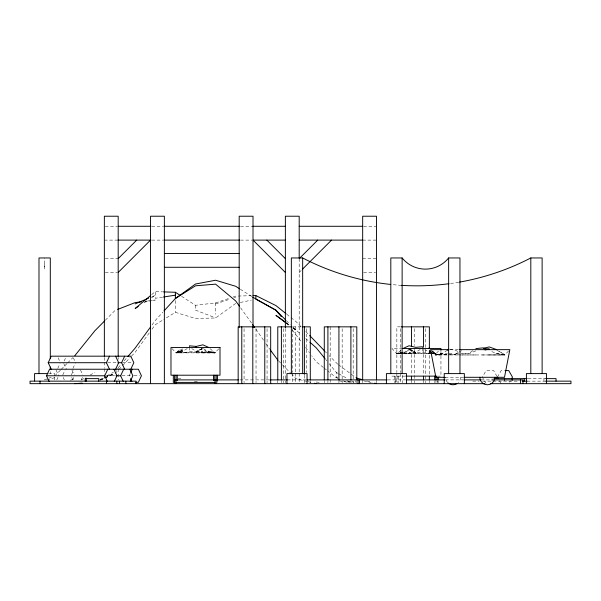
<?xml version="1.0" encoding="UTF-8"?>
<svg xmlns="http://www.w3.org/2000/svg" width="601" height="601" viewBox="0 0 601 601"><rect width="100%" height="100%" fill="white"/><g stroke="black" fill="none" stroke-linecap="round" stroke-linejoin="round"><path stroke-width="0.45" stroke-dasharray="3 2.25" d="M44.647 263.967L44.647 269.113L44.647 257.957M57.756 368.421L60.047 363.522M64.134 361.073L65.667 357.813M56.817 379.855L57.959 377.405M62.782 374.956L65.081 370.058M72.931 368.421L75.223 363.522M71.339 374.956L73.638 370.058M72.729 379.855L73.87 377.405M81.285 379.855L82.427 377.405M130.342 373.326L129.192 375.775L130.725 379.036M497.41 377.127L501.181 370.599L504.532 370.599M509.565 382.206L510.399 380.756M152 324.983L155.268 320.506L162.811 312.257M149.288 332.909L135.15 352.276L130.755 356.934M152 329.183L155.268 324.713L162.999 319.95M115.647 370.727L117.48 368.608M118.089 367.902L121.132 364.364M124.182 360.833L127.232 357.295M115.039 373.567L118.187 370.246M118.81 369.577L121.958 366.249M122.581 365.588L130.124 357.603M218.734 348.88L214.933 352.862L176.048 352.862L170.977 347.551M438.407 351.127L435.868 353.786L432.517 353.786L435.868 353.786L432.517 353.764M508.574 350.976L504.772 354.958L435.597 354.958L430.526 349.647M105.31 320.235L115.039 310.439L116.789 309.755M54.706 375.933L60.543 370.058M61.189 369.412L67.034 363.537M67.68 362.884L72.871 357.663M299.193 272.463L301.176 270.488M202.868 352.434L208.314 351.142L215.353 352.434L215.015 352.862L208.314 352.404L176.048 352.862L182.757 349.932L176.048 352.862L180.743 348.58M151.677 294.633L155.268 291.613L162.578 291.853M400.927 350.391L396.9 353.786L402.768 353.786L396.57 353.358L396.9 353.771L402.768 353.38M409.056 349.707L415.757 352.411L409.056 349.181L409.056 349.707L403.609 353.696L431.683 353.764L396.991 353.786L391.92 348.475L401.167 348.475M235.712 303.422L215.601 317.989L195.49 318.447L175.379 312.332L163.773 319.477M472.844 350.653L469.118 353.208L462.409 353.809L459.434 352.276M403.609 352.81L409.056 349.098L415.757 352.772L422.465 352.637L431.683 353.756M144.435 302.431L148.304 299.891M151.399 297.863L155.268 295.324L151.91 296.759M202.124 348.663L196.166 351.855L189.458 351.713L182.757 352.825L176.048 352.862L182.757 348.625M187.227 348.535L182.757 351.345L176.048 352.862L182.757 350.33L176.048 352.84M420.227 349.459L415.757 352.269L409.056 352.825L415.757 352.772M447.512 350.158L442.298 353.433L435.597 354.958L447.324 354.62M81.255 380.035L86.078 377.323M90.105 375.062L94.928 372.342M99.758 379.637L106.189 376.181M106.993 375.753L113.431 372.297M196.166 351.855L202.124 348.565M455.708 354.004L458.691 352.224M459.434 351.833L461.666 350.661M100.795 379.93L104.146 378.284M104.987 377.871L114.205 373.334M202.026 348.663L196.166 351.487L202.868 348.79L208.314 352.772L215.015 352.862L208.314 351.893L202.868 348.182M99.954 380.095L104.146 378.104M104.987 377.706L114.205 373.326M99.954 380.26L104.146 378.405M104.987 378.029L114.205 373.942M475.819 350.886L469.118 353.583L462.409 353.951M44.211 379.967L51.205 377.278M181.57 296.278L195.49 305.3L215.601 302.904L229.597 298.186M233.09 297.007L235.712 296.12L251.256 295.684M215.601 303.956L230.468 298.975M233.969 297.803L235.712 297.217M46.833 380.012L54.706 377.676M449.007 353.238L455.708 354.5L435.597 354.958L442.298 353.238L447.324 353.238M70.242 380.185L74.817 379.163M240.287 302.461L251.256 300.169M144.293 302.138L155.268 300.027L145.209 301.311M176.048 352.862L182.757 351.713M162.578 297.149L155.268 298.276L155.268 291.613M396.9 353.786L402.768 352.937M435.597 354.943L442.298 354.5M196.166 352.862L215.015 352.817L215.353 352.434L208.314 351.142M489.229 354.958L504.885 354.913L495.93 353.335L490.07 350.841M482.528 354.958L504.885 354.958L497.425 350.27M462.409 354.958L475.819 354.958M403.609 353.786L409.056 353.771M105.28 226.284L117.263 226.284M151.805 226.284L163.014 226.284M240.535 226.284L251.744 226.284M363.597 226.284L376.504 226.284M104.356 240.107L118.187 240.107M151.805 240.107L163.014 240.107M240.535 240.107L251.744 240.107M362.673 240.107L376.504 240.107M105.28 258.64L118.187 258.64M362.673 258.64L376.504 258.64M105.28 272.463L117.263 272.463M363.597 272.463L375.58 272.463M292.882 326.846L301.627 326.846M400.469 326.846L396.848 326.846L396.848 372.485M450.119 349.647L459.449 349.647M107.744 362.711L117.203 362.711M122.747 362.711L131.995 362.711M48.561 373.604L54.706 373.604L54.706 376.346M106.302 375.775L115.332 375.775M122.018 375.775L133.106 375.775M134.038 375.775L139.582 375.775M391.92 376.128L404.871 376.128M437.243 376.128L440.946 376.128L440.946 351.239M445.146 377.3L463.694 377.3M527.994 378.63L545.813 378.63M239.904 379.892L268.887 379.892M287.346 379.892L306.119 379.892M387.54 379.892L405.42 379.892M445.439 379.892L463.363 379.892M481.138 379.892L493.06 379.892M472.777 381.147L479.23 381.147M482.603 381.147L518.851 381.147M527.062 381.147L545.813 381.147M460.734 354.958L449.841 354.582M202.868 352.847L215.015 352.847L209.659 348.362M403.609 353.328L415.757 353.734M455.708 353.779L460.734 353.906M196.166 351.683L202.868 351.908L196.166 351.345L191.696 348.535M316.164 382.041L320.739 382.409M197.316 381.658L192.748 380.936M339.017 380.816L348.159 382.311M449.841 349.369L455.708 350.353L458.691 351.893M429.167 352.637L431.683 353.065M432.517 353.208L435.868 353.786L432.517 350.721M495.93 353.335L504.885 354.921M178.121 378.187L180.863 378.705M342.675 380.854L349.992 382.349M363.703 380.869L371.02 382.461M431.683 352.84L429.167 352.269L424.697 349.459M432.517 353.027L435.868 353.786L432.149 351.435M403.609 352.066L409.056 353.358M307.419 381.515L296.053 378.735L292.161 374.754M308.298 381.733L310.92 382.371M366.88 380.951L372.132 382.431M338.025 378.232L336.275 377.713L327.658 370.877M346.769 380.816L352.021 382.364M338.025 377.984L336.275 377.443L336.275 372.387L329.175 363.695M347.648 380.959L352.021 382.311M431.683 352.194L429.167 351.254L431.683 352.201M195.49 310.139L215.601 317.906M409.799 349.489L415.757 352.607M336.275 372.387L337.89 373.289M338.694 373.739L347.543 378.698M351.562 380.951L353.974 382.304M496.749 350.113L504.885 354.733M240.355 289.269L251.962 296.684M286.369 322.865L290.095 325.547M293.07 327.695L300.906 334.164M337.77 364.183L329.138 355.657M338.513 364.739L350.428 373.574M351.172 374.13L355.642 377.443M286.369 323.165L290.095 325.952M293.07 328.184L296.053 330.415L292.807 327.154M323.346 367.459L316.164 361.764L311.694 355.732M324.067 368.03L326.936 370.314M286.715 314.195L290.306 317.065M291.027 317.636L296.053 321.648L301.244 326.944M305.759 338.491L309.23 341.578M286.324 320.633L290.215 324.548M305.781 331.572L309.027 334.885M278.533 360.81L281.779 364.131M282.425 364.792L291.508 374.085M325.246 351.608L326.546 352.96M285.993 322.399L288.953 325.99M292.507 330.295L301.078 341.391M325.629 359.353L326.809 360.803M305.548 347.431L309.462 352.712M240.61 307.802L251.481 322.977M255.831 329.055L263.764 340.542M265.882 343.607L269.586 348.963M496.989 376.399L493.639 370.599L486.096 370.599L482.325 377.127L486.096 383.663M499.506 380.756L501.181 383.663M80.519 370.058L82.81 374.956M73.314 357.813L75.606 362.711M71.962 370.058L74.254 374.956M71.722 377.405L72.871 379.855M63.751 363.522L66.433 369.239M58.139 357.813L59.664 361.073M63.165 377.405L64.315 379.855M56.051 370.058L58.725 375.775M543.95 378.63L543.95 381.147M492.061 378.63L492.061 381.147M438.595 381.342L438.595 382.627M437.34 381.342L437.34 382.627M437.175 380.643L437.175 382.153M435.913 379.892L435.913 382.627M434.658 381.342L434.658 382.627M429.369 350.128L429.369 375.279M429.369 380.869L429.369 382.732M425.748 328.709L425.748 382.732M423.465 349.196L423.465 375.279M423.465 380.869L423.465 382.732M422.465 348.054L422.465 352.261M414.72 328.709L414.72 345.47M414.72 349.196L414.72 382.732M411.497 349.196L411.497 375.279M411.497 380.869L411.497 382.732M402.745 375.279L402.745 382.732M400.469 328.709L400.469 372.485M400.469 373.416L400.469 382.732M398.373 376.128L398.373 382.627M397.118 376.128L397.118 382.627M396.848 373.416L396.78 383.663M395.691 376.128L395.691 382.627M395.526 379.892L395.526 382.153M394.436 376.128L394.436 382.627M376.504 380.854L376.504 382.724M362.673 380.854L362.673 382.724M356.806 380.869L356.806 382.732M355.296 380.643L355.379 382.153M353.178 328.709L353.178 382.732M350.901 380.869L350.901 382.732M342.157 328.709L342.157 382.732M338.926 380.869L338.926 382.732M330.182 326.846L330.182 382.732M327.906 380.869L327.906 382.732M324.277 380.869L324.277 382.732M310.296 380.869L310.296 382.732M306.668 328.709L306.668 372.485M304.391 375.279L304.391 382.732M299.193 258.64L299.193 372.432M299.193 373.371L299.193 382.724M295.647 326.846L295.647 372.485M295.647 373.416L295.647 382.732M292.417 328.709L292.417 372.485M292.417 373.416L292.417 382.732M285.37 328.469L285.37 382.724M283.672 328.709L283.672 382.732M281.396 380.869L281.396 382.732M277.767 380.869L277.767 382.732M267.062 328.709L267.062 382.732M256.034 328.709L256.034 382.732M244.066 328.709L244.066 382.732M217.487 380.418L217.487 382.439M215.601 302.904L215.601 314.24M195.49 305.3L195.49 309.042M189.458 347.13L189.458 351.337M175.379 300.523L175.379 312.332M118.187 357.467L118.187 359.338M118.187 368.691L118.187 379.915M104.356 357.467L104.356 361.209M104.356 362.148L104.356 367.759M104.356 368.691L104.356 374.303M104.356 375.242L104.356 379.915M54.706 377.263L54.706 380.005M50.304 371.741L50.304 373.604M458.743 282.23A247.409 247.409 0 0 1 449.871 283.597M401.476 285.355A247.409 247.409 0 0 1 392.528 284.641M460.569 377.3A7.543 7.543 0 0 1 458.413 382.514M447.745 382.612A7.543 7.543 0 0 1 445.491 377.3M402.73 352.224L396.57 353.358L402.73 352.224M215.015 352.862L208.314 351.953L215.015 352.862M435.868 353.764L429.167 350.856L435.868 353.786"/><path stroke-width="0.9" d="M51.258 369.239L48.2 362.711L51.258 356.175L130.785 356.175L133.843 362.711L130.785 369.239M49.169 381.485L46.495 375.775L49.552 369.239L138.373 369.239L141.43 375.775L138.373 382.304L135.601 382.304M109.487 369.239L106.43 362.711L109.487 356.175M107.406 381.485L104.724 375.775L107.782 369.239M115.61 369.239L118.667 362.711L115.61 356.175M124.662 369.239L121.605 362.711L124.662 356.175M114.288 381.485L116.962 375.775L113.905 369.239M123.31 381.485L120.636 375.775L123.693 369.239M130.725 372.507L132.25 369.239M130.192 381.485L132.874 375.775L129.816 369.239M496.576 378.577L497.41 377.127L498.252 378.577M511.654 378.577L512.495 377.127L508.724 370.599L505.373 370.599M150.37 327.222L135.15 348.099L127.84 356.588M74.817 355.702L94.928 330.693L104.657 320.889M164.065 310.882L175.379 298.502L195.49 284.025L215.601 280.231L235.712 286.301L239.581 288.773M118.187 258.64L136.712 240.107M118.187 272.463L150.535 240.107M299.854 257.979L317.726 240.107M302.498 269.165L331.549 240.107M150.235 295.842L135.15 308.516L138.245 306.487M175.379 298.502L195.49 285.806L215.601 284.153L235.712 300.973L239.521 306.285M447.512 350.158L449.007 349.226M403.609 348.182L409.056 345.755L415.757 347.348L422.465 346.739L422.465 347.438M135.15 303.896L148.56 298.186M117.661 309.417L135.15 302.596L141.551 301.777M485.037 350.015L489.229 348.835M189.458 346.514L189.458 345.815L196.166 346.424L202.868 344.831L208.314 347.265M483.362 348.325L489.229 346.927L495.93 349.361M163.495 297.007L175.379 295.174M475.819 348.61L482.528 347.911L489.229 349.354M74.817 383.663L82.127 383.137M253.089 295.632L255.831 295.557L275.942 305.601L285.993 313.624M118.187 226.284L150.874 226.284M163.945 226.284L239.604 226.284M252.675 226.284L285.37 226.284M299.193 226.284L362.673 226.284M118.187 240.107L150.874 240.107M163.945 240.107L239.604 240.107M285.37 240.107L253.013 240.107L285.37 272.463M299.193 240.107L362.673 240.107M164.366 253.464L239.183 253.464M390.74 284.453A247.409 247.409 0 0 1 302.664 257.957L291.35 257.957L291.35 373.604M459.953 373.604L459.953 257.957L448.639 257.957A29.81 29.81 0 0 1 402.129 257.957L390.815 257.957L390.815 373.604M459.63 282.079A247.409 247.409 0 0 0 530.811 257.957L542.125 257.957L542.125 373.604M164.366 267.287L239.183 267.287M291.958 326.846L277.767 326.846L277.767 379.937M302.551 326.846L310.296 326.846L310.296 379.937M401.385 326.846L429.369 326.846L429.369 348.264M402.092 348.475L440.946 348.475L440.946 350.315M448.256 349.647L430.526 349.647L435.875 377.3L444.222 377.3M459.449 349.647L509.843 349.647L504.494 377.3L464.618 377.3M48.2 362.711L106.43 362.711M117.909 362.711L121.605 362.711M47.689 373.604L34.588 373.604L34.588 380.914M46.495 375.775L104.724 375.775M116.016 375.775L120.636 375.775M405.795 376.128L436.318 376.128M493.932 378.63L527.13 378.63M545.753 378.63L556.038 378.63L556.038 381.147M238.312 379.892L174.748 379.892L174.748 383.663M269.789 379.892L287.376 379.892M307.036 379.892L386.924 379.892M406.193 379.892L444.657 379.892M464.115 379.892L480.92 379.892M493.301 379.892L522.945 379.892L522.945 383.663M522.201 381.147L527.062 381.147M545.753 381.147L570.95 381.147L570.95 383.663L490.258 383.663M176.003 382.401L214.978 382.401M484.541 383.663L30.05 383.663L30.05 381.147L136.119 381.147L136.119 383.663M163.495 291.883L175.379 292.274L180.022 295.279M314.413 383.235L316.164 383.663M356.393 377.991L362.508 379.719M374.754 383.168L376.504 383.663M252.736 297.172L275.942 310.206L285.67 319.98M285.625 322.331L275.942 315.36L285.625 322.609M309.921 342.202L316.164 347.761L325.036 358.624M266.836 240.107L285.37 258.64M309.68 335.546L324.6 350.931M277.887 360.149L270.119 349.729M281.26 316.659L275.942 310.206L255.831 299.148L255.831 295.557M252.563 324.495L254.741 327.537M130.725 379.036L131.874 381.485M546.527 383.663L546.527 373.604L526.408 373.604L526.408 383.663M530.811 257.957L530.811 373.604M524.252 378.63L524.252 381.147M520.428 379.892L520.428 383.663M512.172 378.63L512.172 380.305M504.577 378.63L504.577 380.305M464.348 383.663L464.348 373.604L444.237 373.604L444.237 383.663M448.639 257.957L448.639 373.604M438.595 377.946L438.595 379.892M437.34 377.946L437.34 379.892M435.913 376.128L435.913 379.892M434.658 376.128L434.658 379.892M429.369 376.211L429.369 379.937M429.167 347.663L429.167 348.918M423.465 326.846L423.465 347.333M423.465 376.211L423.465 379.937M411.497 326.846L411.497 346.401M411.497 376.211L411.497 379.937M406.524 383.663L406.524 373.604L386.413 373.604L386.413 383.663M402.129 257.957L402.129 373.604M376.504 379.915L376.504 216.225L362.673 216.225L362.673 379.915M359.526 379.892L359.526 383.663M358.061 379.892L358.061 383.663M356.806 379.937L356.806 326.846L324.277 326.846L324.277 379.937M350.901 326.846L350.901 379.937M338.926 326.846L338.926 379.937M327.906 326.846L327.906 379.937M307.058 383.663L307.058 373.604L286.947 373.604L286.947 383.663M304.391 326.846L304.391 374.348M302.664 257.957L302.664 373.604M299.193 258.317L299.193 216.225L285.37 216.225L285.37 327.537M281.396 326.846L281.396 379.937M270.683 383.663L270.683 326.846L238.161 326.846L238.161 383.663M264.778 326.846L264.778 383.663M253.013 327.537L253.013 216.225L239.183 216.225L239.183 327.537M252.811 326.846L252.811 383.663M241.782 326.846L241.782 383.663M217.487 375.204L217.487 380.516M216.232 375.204L216.232 383.663M214.978 379.892L214.978 383.663M214.805 375.204L214.805 380.516M213.55 375.204L213.55 380.516M196.166 346.424L196.166 347.739M177.265 375.204L177.265 380.516M176.003 375.204L176.003 383.663M175.379 292.274L175.379 298.735M174.583 375.204L174.583 382.679M173.321 375.204L173.321 382.679M164.366 383.663L164.366 216.225L150.535 216.225L150.535 383.663M125.834 381.147L125.834 383.663M119.554 381.147L119.554 383.663M118.187 356.536L118.187 216.225L104.356 216.225L104.356 356.536M116.797 381.147L116.797 383.663M106.52 381.147L106.52 383.663M98.789 381.147L98.789 378.63L85.207 378.63L85.207 381.147M86.221 378.63L86.221 381.147M50.304 358.684L50.304 257.957L38.99 257.957L38.99 373.604M50.304 367.076L50.304 368.939M40.019 381.147L40.019 383.663M448.977 283.717A247.409 247.409 0 0 1 401.476 285.355M456.858 383.731A7.543 7.543 0 0 1 448.233 383.055M494.878 377.3A7.543 7.543 0 0 1 487.336 384.775A7.543 7.543 0 0 1 479.793 377.3M220.004 347.551L170.977 347.551L170.977 375.204L220.004 375.204L220.004 347.551"/></g></svg>
